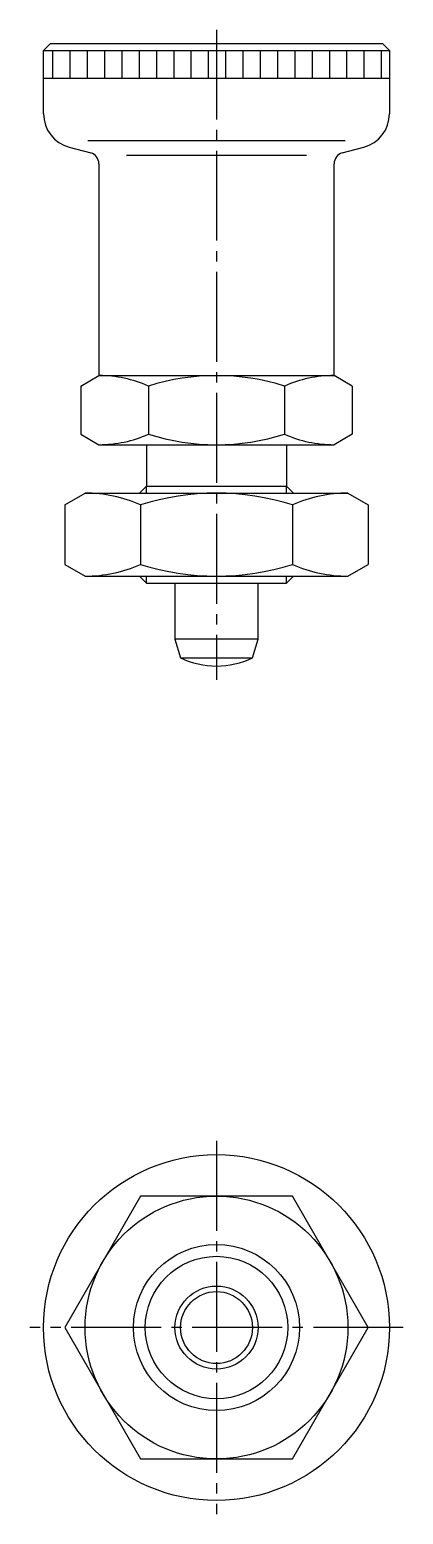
# Model space of a CAD drawing. Extents: x 11 to 152, y 10 to 144.
# Drawn here: x 125.5 to 152.5, y 36.6 to 143.9 of the extents above; entities outside this region: 2.
import ezdxf

# ---------------------------------------------------------------- set-up
doc = ezdxf.new("R2010")
doc.units = 0
doc.header["$LTSCALE"] = 0.5
doc.linetypes.add('CENTER', pattern=[17.5, 13, -1.5, 1.5, -1.5])
doc.layers.get('0').update_dxf_attribs({"linetype": 'CONTINUOUS'})
doc.layers.add('CENTER', color=1, linetype='CENTER')
doc.styles.get("Standard").update_dxf_attribs({"font": 'txt.shx'})

msp = doc.modelspace()

# ---------------------------------------------------------------- linework, layer by layer
for p, q in [((126.45793, 142.417153), (126.95793, 142.917153)), ((126.95793, 142.917153), (150.95793, 142.917153)), ((150.95793, 142.917153), (151.45793, 142.417153)), ((126.45793, 142.417153), (151.45793, 142.417153)), ((126.45793, 137.83547), (126.45793, 142.417153)), ((127.139098, 140.417153), (127.139098, 142.417153)), ((128.389098, 140.417153), (128.389098, 142.417153)), ((129.639098, 140.417153), (129.639098, 142.417153)), ((130.889098, 140.417153), (130.889098, 142.417153)), ((132.139098, 140.417153), (132.139098, 142.417153)), ((133.389098, 140.417153), (133.389098, 142.417153)), ((134.639098, 140.417153), (134.639098, 142.417153)), ((135.889098, 140.417153), (135.889098, 142.417153)), ((137.139098, 140.417153), (137.139098, 142.417153)), ((138.389098, 140.417153), (138.389098, 142.417153)), ((139.639098, 140.417153), (139.639098, 142.417153)), ((140.889098, 140.417153), (140.889098, 142.417153)), ((142.139098, 140.417153), (142.139098, 142.417153)), ((143.389098, 140.417153), (143.389098, 142.417153)), ((144.639098, 140.417153), (144.639098, 142.417153)), ((145.889098, 140.417153), (145.889098, 142.417153)), ((147.139098, 140.417153), (147.139098, 142.417153)), ((148.389098, 140.417153), (148.389098, 142.417153)), ((149.639098, 140.417153), (149.639098, 142.417153)), ((150.889098, 140.417153), (150.889098, 142.417153)), ((151.45793, 142.417153), (151.45793, 137.83547)), ((126.45793, 140.417153), (151.45793, 140.417153)), ((128.310882, 135.420656), (129.864985, 135.004235)), ((129.65278, 135.917153), (148.263079, 135.917153)), ((148.050874, 135.004235), (149.604977, 135.420656)), ((130.45793, 134.231494), (130.45793, 118.917153)), ((132.45793, 134.845356), (145.45793, 134.845356)), ((147.45793, 118.917153), (147.45793, 134.231494)), ((129.142975, 118.157963), (130.45793, 118.917153)), ((129.142975, 118.157963), (129.142975, 114.676342)), ((130.45793, 118.917153), (147.45793, 118.917153)), ((134.050452, 118.157963), (134.050452, 114.676342)), ((143.865407, 118.157963), (143.865407, 114.676342)), ((148.772884, 118.157963), (147.45793, 118.917153)), ((148.772884, 118.157963), (148.772884, 114.676342)), ((129.142975, 114.676342), (130.45793, 113.917153)), ((130.45793, 113.917153), (147.45793, 113.917153)), ((133.90493, 113.917153), (133.90493, 110.917153)), ((144.01093, 113.917153), (144.01093, 110.917153)), ((148.772884, 114.676342), (147.45793, 113.917153)), ((133.90493, 110.917153), (133.40493, 110.417153)), ((133.90493, 110.917153), (144.01093, 110.917153)), ((133.90493, 110.417153), (133.90493, 110.917153)), ((144.01093, 110.917153), (144.51093, 110.417153)), ((144.01093, 110.417153), (144.01093, 110.917153)), ((127.988274, 109.568647), (129.45793, 110.417153)), ((127.988274, 109.568647), (127.988274, 105.265658)), ((129.45793, 110.417153), (148.45793, 110.417153)), ((133.473102, 109.568647), (133.473102, 105.265658)), ((144.442757, 109.568647), (144.442757, 105.265658)), ((148.45793, 110.417153), (149.927585, 109.568647)), ((149.927585, 109.568647), (149.927585, 105.265658)), ((144.442757, 108.4929), (144.442757, 108.493)), ((144.442757, 107.417153), (144.442857, 107.417153)), ((127.988274, 105.265658), (129.45793, 104.417153)), ((148.45793, 104.417153), (149.927585, 105.265658)), ((129.45793, 104.417153), (148.45793, 104.417153)), ((129.45793, 104.417153), (148.45793, 104.417153)), ((133.40493, 104.417153), (133.90493, 103.917153)), ((133.90493, 103.917153), (133.90493, 104.417153)), ((144.51093, 104.417153), (144.01093, 103.917153)), ((144.01093, 103.917153), (144.01093, 104.417153)), ((133.90493, 103.917153), (144.01093, 103.917153)), ((135.95793, 103.917153), (135.95793, 99.867153)), ((141.95793, 99.867153), (141.95793, 103.917153)), ((141.95793, 99.867153), (135.95793, 99.867153)), ((135.95793, 99.867153), (136.35793, 98.517153)), ((141.55793, 98.517153), (141.95793, 99.867153)), ((136.35793, 98.517153), (141.55793, 98.517153))]:
    msp.add_line(p, q)
msp.add_lwpolyline([(133.473102, 59.597422), (127.988275, 50.097422), (133.473102, 40.597422), (144.442757, 40.597422), (149.927585, 50.097422), (144.442757, 59.597422)], close=True)
for radius in [12.5, 9.5, 6, 3, 2.6]:
    msp.add_circle((138.95793, 50.097422), radius)
at = {"color": 3}
msp.add_circle((138.95793, 50.097422), 5.15, dxfattribs=at)
for centre, radius, start, end in [((128.95793, 137.83547), 2.5, 180, 255), ((148.95793, 137.83547), 2.5, 285, 0), ((129.65793, 134.231494), 0.8, 0, 75), ((148.25793, 134.231494), 0.8, 105, 180), ((130.45793, 110.037558), 8.879595, 66.135075, 90), ((138.95793, 102.676342), 16.240811, 72.412046, 107.587954), ((147.45793, 110.037558), 8.879595, 90, 113.864925), ((130.45793, 122.796747), 8.879595, 270, 293.864925), ((138.95793, 130.157963), 16.240811, 252.412046, 287.587954), ((147.45793, 122.796747), 8.879595, 246.135075, 270), ((129.45793, 100.4929), 9.924253, 66.135075, 90), ((138.95793, 92.265658), 18.151494, 72.412046, 107.587954), ((148.45793, 100.4929), 9.924253, 90, 113.864925), ((129.45793, 114.341406), 9.924253, 270, 293.864925), ((138.95793, 122.568647), 18.151494, 252.412046, 287.587954), ((148.45793, 114.341406), 9.924253, 246.135075, 270), ((138.95793, 103.850486), 5.933333, 244.010766, 295.989234)]:
    msp.add_arc(centre, radius, start, end)
at = {"layer": 'CENTER'}
for p, q in [((138.95793, 143.917153), (138.95793, 96.917153)), ((138.95793, 63.597422), (138.95793, 36.597422)), ((152.45793, 50.097422), (125.45793, 50.097422))]:
    msp.add_line(p, q, dxfattribs=at)

# ---------------------------------------------------------------- texts
for p in [(10, 25), (10, 10)]:
    msp.add_text('PXSK12', height=4).set_placement(p)

doc.saveas('drawing.dxf')
